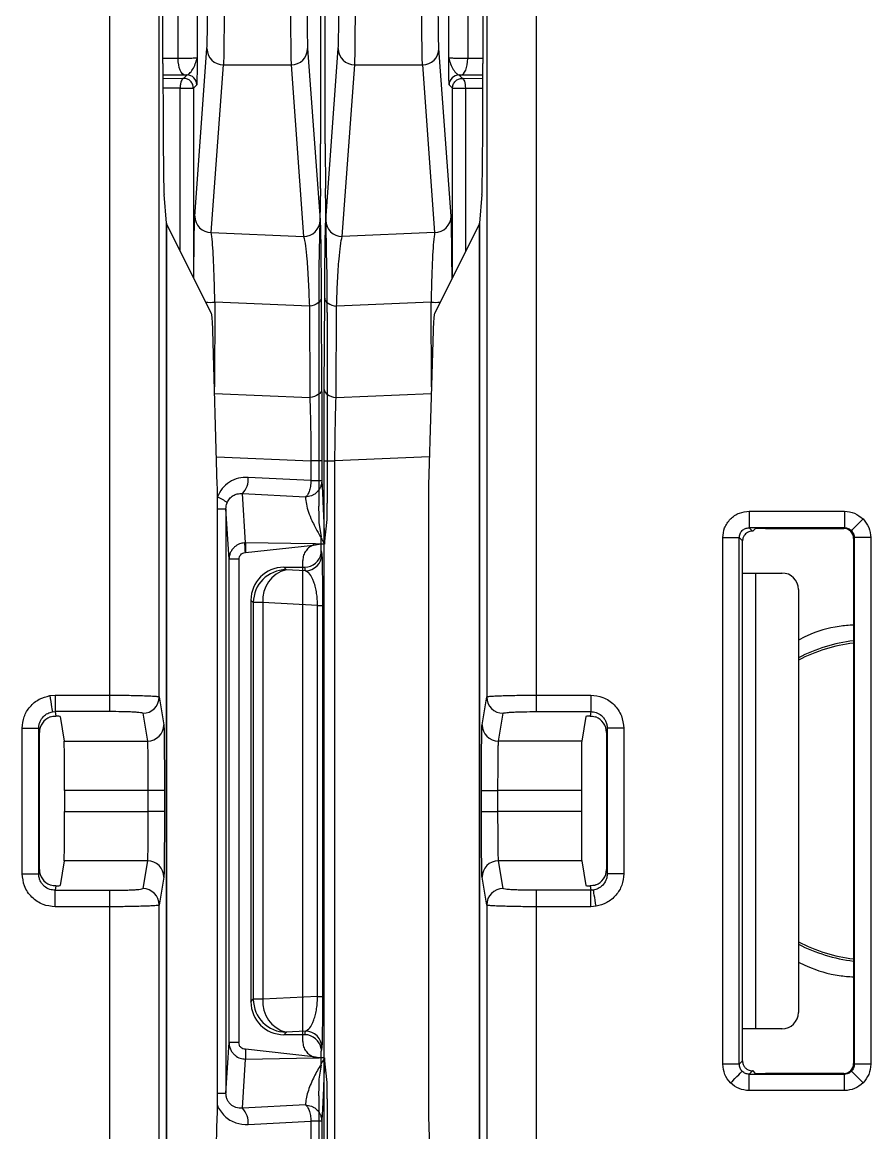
# Model space of a CAD drawing. Header units: inches. Extents: x 897.4 to 914.4, y -8.5 to 2.5.
# Drawn here: x 907.874 to 908.381, y -0.736 to -0.072 of the extents above; entities that cross this region are included whole.
import ezdxf

# ---------------------------------------------------------------- set-up
doc = ezdxf.new("R2010")
doc.units = ezdxf.units.IN
doc.header["$LTSCALE"] = 4
doc.header["$MEASUREMENT"] = 0
doc.layers.get('0').update_dxf_attribs({"linetype": 'CONTINUOUS'})

msp = doc.modelspace()

# ---------------------------------------------------------------- linework, layer by layer
for p, q in [((907.9259, -0.47437), (907.9259, 0.54089)), ((907.95542, -0.47539), (907.95542, 0.54089)), ((908.15107, 0.54089), (908.15107, -0.47539)), ((908.1806, 0.54089), (908.1806, -0.47436)), ((907.95766, -0.09686), (907.95766, 0.43892)), ((908.14884, 0.43892), (908.14884, -0.09686)), ((908.05187, 0.25312), (908.05187, -0.14478)), ((908.05463, -0.14478), (908.05463, 0.25312)), ((907.96672, -0.09386), (907.96672, -0.05615)), ((907.97808, -0.05638), (907.97808, -0.09363)), ((908.12842, -0.09363), (908.12842, -0.05638)), ((908.13978, -0.05615), (908.13978, -0.09386)), ((907.97667, -0.18804), (907.98396, -0.08791)), ((908.04409, -0.08791), (908.05156, -0.19045)), ((908.05494, -0.19044), (908.06241, -0.08791)), ((908.12983, -0.18804), (908.12254, -0.08791)), ((907.96672, -0.09386), (907.95766, -0.0939)), ((907.98651, -0.19781), (907.99381, -0.09768)), ((907.99381, -0.09768), (908.03425, -0.09768)), ((908.03425, -0.09768), (908.04172, -0.20022)), ((908.06478, -0.20022), (908.07225, -0.09768)), ((908.07225, -0.09768), (908.11269, -0.09768)), ((908.11269, -0.09768), (908.11999, -0.19781)), ((908.14884, -0.0939), (908.13978, -0.09386)), ((907.97088, -0.1037), (907.95766, -0.10375)), ((907.95766, -0.10565), (907.96996, -0.10569)), ((907.96996, -0.10569), (907.97195, -0.1037)), ((907.97195, -0.1037), (907.97088, -0.1037)), ((908.13562, -0.1037), (908.13455, -0.1037)), ((908.13455, -0.1037), (908.13654, -0.10569)), ((908.14884, -0.10375), (908.13562, -0.1037)), ((908.13654, -0.10569), (908.14883, -0.10565)), ((907.96794, -0.1116), (907.95767, -0.11156)), ((907.96794, -0.1116), (907.97586, -0.1116)), ((907.96794, -0.20888), (907.96794, -0.1116)), ((907.97785, -0.1096), (907.97586, -0.1116)), ((907.97586, -0.1116), (907.97586, -0.22477)), ((908.13064, -0.11159), (908.12864, -0.1096)), ((908.13064, -0.11159), (908.13856, -0.11159)), ((908.13064, -0.22477), (908.13064, -0.11159)), ((908.13856, -0.11159), (908.14883, -0.11156)), ((908.13856, -0.20887), (908.13856, -0.11159)), ((908.05172, -0.17154), (908.05084, -0.21879)), ((908.05566, -0.21879), (908.05478, -0.17154)), ((907.95969, -0.19221), (907.95828, -0.17516)), ((908.14822, -0.17516), (908.14681, -0.19221)), ((907.95969, -0.883), (907.95969, -0.19221)), ((908.14681, -0.19221), (908.14681, -0.883)), ((907.95978, -0.19252), (907.95978, -0.88268)), ((907.98663, -0.24637), (907.95978, -0.19252)), ((907.98651, -0.19781), (908.04172, -0.20022)), ((908.11999, -0.19781), (908.06478, -0.20022)), ((908.14672, -0.19252), (908.11987, -0.24637)), ((908.14672, -0.88268), (908.14672, -0.19252)), ((908.05219, -0.23717), (908.05247, -0.29177)), ((908.05403, -0.29177), (908.0543, -0.23717)), ((907.98866, -0.23941), (907.9884, -0.29)), ((908.04513, -0.24187), (907.98866, -0.23941)), ((908.04513, -0.24187), (908.0454, -0.29647)), ((908.05069, -0.24555), (908.05069, -0.36143)), ((908.05581, -0.24555), (908.05581, -0.35954)), ((908.0611, -0.29647), (908.06137, -0.24187)), ((908.11784, -0.23941), (908.06137, -0.24187)), ((908.1181, -0.29), (908.11784, -0.23941)), ((907.99012, -0.34895), (907.98743, -0.25641)), ((908.11907, -0.25641), (908.11638, -0.34895)), ((907.98852, -0.29399), (908.0454, -0.29647)), ((908.0611, -0.29647), (908.11798, -0.29399)), ((907.98962, -0.33189), (908.04609, -0.33435)), ((908.11688, -0.33189), (908.0604, -0.33435)), ((908.04609, -0.33435), (908.04609, -0.34616)), ((908.05257, -0.33435), (908.04609, -0.33435)), ((908.05257, -0.33435), (908.05257, -0.34616)), ((908.05393, -0.74085), (908.05393, -0.33435)), ((908.05393, -0.33435), (908.0604, -0.33435)), ((908.0604, -0.74085), (908.0604, -0.33435)), ((908.04609, -0.34616), (908.00855, -0.34419)), ((908.04609, -0.34616), (908.05257, -0.34616)), ((908.00518, -0.35393), (908.04273, -0.3559)), ((908.00696, -0.38333), (908.00518, -0.35393)), ((907.99025, -0.71671), (907.99025, -0.35849)), ((907.99025, -0.36302), (907.9953, -0.36302)), ((907.9953, -0.36302), (907.9953, -0.71219)), ((907.99713, -0.39315), (907.9953, -0.36302)), ((908.11625, -0.35849), (908.11625, -0.71671)), ((908.30791, -0.36446), (908.36483, -0.36446)), ((908.30791, -0.36446), (908.30791, -0.3743)), ((908.36483, -0.36446), (908.36483, -0.3743)), ((908.05077, -0.37126), (908.05216, -0.37964)), ((908.05426, -0.38406), (908.05573, -0.36934)), ((908.37596, -0.36907), (908.369, -0.37603)), ((908.36483, -0.3743), (908.30791, -0.3743)), ((908.30791, -0.3743), (908.30985, -0.37625)), ((908.31027, -0.37623), (908.31171, -0.37478)), ((908.31762, -0.37473), (908.3644, -0.37473)), ((908.3644, -0.37473), (908.36483, -0.3743)), ((908.00696, -0.38333), (908.00638, -0.38335)), ((908.04769, -0.38398), (908.00696, -0.38333)), ((908.00696, -0.38333), (908.00696, -0.38917)), ((908.00696, -0.38917), (908.04769, -0.38464)), ((908.04769, -0.38398), (908.04769, -0.38464)), ((908.04769, -0.38464), (908.051, -0.38406)), ((908.05426, -0.38406), (908.051, -0.38406)), ((908.29216, -0.695), (908.29216, -0.38021)), ((908.29216, -0.38021), (908.30201, -0.38021)), ((908.30201, -0.695), (908.30201, -0.38021)), ((908.30398, -0.38218), (908.30201, -0.38021)), ((908.30398, -0.40135), (908.30398, -0.38218)), ((908.37073, -0.38021), (908.3703, -0.38064)), ((908.3703, -0.38064), (908.3703, -0.69457)), ((908.37073, -0.38021), (908.37073, -0.695)), ((908.38057, -0.38021), (908.37073, -0.38021)), ((908.38057, -0.38021), (908.38057, -0.695)), ((908.00673, -0.38918), (908.00696, -0.38917)), ((908.05214, -0.38947), (908.05224, -0.38801)), ((908.05224, -0.38801), (908.0526, -0.39018)), ((907.99713, -0.68206), (907.99713, -0.39315)), ((908.00303, -0.39315), (907.99713, -0.39315)), ((908.00303, -0.39315), (908.00303, -0.68206)), ((908.02981, -0.39791), (908.04241, -0.39789)), ((908.02981, -0.39791), (908.03131, -0.39941)), ((908.04119, -0.68131), (908.04119, -0.39389)), ((908.04276, -0.40001), (908.04241, -0.39789)), ((908.04276, -0.40001), (908.03131, -0.39941)), ((908.30398, -0.67385), (908.30398, -0.40135)), ((908.30398, -0.40135), (908.31176, -0.40135)), ((908.31176, -0.40135), (908.31176, -0.67385)), ((908.31176, -0.40135), (908.32753, -0.40136)), ((908.33735, -0.4112), (908.33735, -0.664)), ((908.01019, -0.4176), (908.01165, -0.41906)), ((908.01019, -0.4176), (908.01019, -0.6576)), ((908.01739, -0.41906), (908.01165, -0.41906)), ((908.01165, -0.41906), (908.01165, -0.65614)), ((908.05008, -0.42078), (908.01739, -0.41906)), ((908.01739, -0.41906), (908.01739, -0.65614)), ((908.05008, -0.65443), (908.05008, -0.42078)), ((908.05008, -0.42078), (908.05296, -0.42078)), ((908.05296, -0.42078), (908.05296, -0.65443)), ((907.89001, -0.47463), (907.89324, -0.47437)), ((907.89324, -0.47437), (907.9259, -0.47437)), ((907.89324, -0.47437), (907.89324, -0.48419)), ((907.9259, -0.48419), (907.9259, -0.47437)), ((907.95542, -0.47539), (907.95819, -0.49201)), ((908.14831, -0.49201), (908.15107, -0.47539)), ((908.1806, -0.47436), (908.21326, -0.47436)), ((908.1806, -0.47436), (908.1806, -0.48419)), ((908.21326, -0.47436), (908.21326, -0.48419)), ((907.89162, -0.48433), (907.89324, -0.48419)), ((907.9259, -0.48419), (907.89324, -0.48419)), ((907.89324, -0.48419), (907.89368, -0.48686)), ((908.1806, -0.48419), (908.21326, -0.48419)), ((908.21326, -0.48419), (908.21282, -0.48686)), ((907.89616, -0.48711), (907.89862, -0.50184)), ((907.94558, -0.48522), (907.94835, -0.50184)), ((908.15815, -0.50184), (908.16092, -0.48522)), ((908.21033, -0.48711), (908.20788, -0.50184)), ((907.87356, -0.58114), (907.87356, -0.49407)), ((907.87356, -0.49407), (907.8834, -0.49407)), ((907.8834, -0.58114), (907.8834, -0.49407)), ((907.88383, -0.49665), (907.8834, -0.49407)), ((907.88383, -0.57855), (907.88383, -0.49665)), ((908.22309, -0.49407), (908.22266, -0.49665)), ((908.22266, -0.49665), (908.22266, -0.57855)), ((908.22309, -0.49407), (908.22309, -0.58114)), ((908.23294, -0.49407), (908.22309, -0.49407)), ((908.23294, -0.49407), (908.23294, -0.58114)), ((907.89862, -0.50184), (907.94835, -0.50184)), ((908.20788, -0.50184), (908.15815, -0.50184)), ((907.94868, -0.53133), (907.89886, -0.53133)), ((907.89886, -0.53133), (907.89886, -0.54388)), ((907.95852, -0.53133), (907.94868, -0.53133)), ((907.94868, -0.53133), (907.94868, -0.54388)), ((907.95852, -0.53133), (907.95852, -0.54388)), ((908.14798, -0.54388), (908.14798, -0.53133)), ((908.14798, -0.53133), (908.15782, -0.53133)), ((908.20764, -0.53133), (908.15782, -0.53133)), ((908.15782, -0.54388), (908.15782, -0.53133)), ((908.20764, -0.53133), (908.20764, -0.54388)), ((907.89886, -0.54388), (907.94868, -0.54388)), ((907.95852, -0.54388), (907.94868, -0.54388)), ((908.14798, -0.54388), (908.15782, -0.54388)), ((908.20764, -0.54388), (908.15782, -0.54388)), ((907.89862, -0.57336), (907.89616, -0.5881)), ((907.94835, -0.57336), (907.89862, -0.57336)), ((907.94835, -0.57336), (907.94558, -0.58999)), ((908.16092, -0.58999), (908.15815, -0.57336)), ((908.20788, -0.57336), (908.15815, -0.57336)), ((908.20788, -0.57336), (908.21033, -0.5881)), ((907.87356, -0.58114), (907.8834, -0.58114)), ((907.8834, -0.58114), (907.88383, -0.57855)), ((907.95819, -0.58319), (907.95542, -0.59982)), ((908.15107, -0.59982), (908.14831, -0.58319)), ((908.22266, -0.57855), (908.22309, -0.58114)), ((908.23294, -0.58114), (908.22309, -0.58114)), ((907.89368, -0.58835), (907.89324, -0.59101)), ((908.21282, -0.58835), (908.21326, -0.59101)), ((907.89324, -0.59101), (907.9259, -0.59101)), ((907.89324, -0.60084), (907.89324, -0.59101)), ((907.9259, -0.60084), (907.9259, -0.59101)), ((908.1806, -0.59101), (908.1806, -0.60084)), ((908.21326, -0.59101), (908.1806, -0.59101)), ((908.21487, -0.59088), (908.21326, -0.59101)), ((908.21326, -0.60084), (908.21326, -0.59101)), ((907.9259, -0.60084), (907.89324, -0.60084)), ((907.9259, -1.45201), (907.9259, -0.60084)), ((907.95542, -1.45201), (907.95542, -0.59982)), ((908.15107, -0.59982), (908.15107, -1.45201)), ((908.1806, -0.60084), (908.1806, -1.45201)), ((908.21326, -0.60084), (908.1806, -0.60084)), ((908.21649, -0.60057), (908.21326, -0.60084)), ((908.01019, -0.6576), (908.01165, -0.65614)), ((908.01739, -0.65614), (908.01165, -0.65614)), ((908.05008, -0.65443), (908.01739, -0.65614)), ((908.05008, -0.65443), (908.05296, -0.65443)), ((908.03131, -0.6758), (908.02981, -0.67729)), ((908.04276, -0.6752), (908.03131, -0.6758)), ((908.04241, -0.67732), (908.04276, -0.6752)), ((908.30398, -0.69302), (908.30398, -0.67385)), ((908.31176, -0.67385), (908.30398, -0.67385)), ((908.32753, -0.67384), (908.31176, -0.67385)), ((907.9953, -0.71219), (907.99713, -0.68206)), ((908.00303, -0.68206), (907.99713, -0.68206)), ((908.04241, -0.67732), (908.02981, -0.67729)), ((908.00696, -0.68603), (908.00696, -0.69187)), ((908.04769, -0.69057), (908.00696, -0.68603)), ((908.05214, -0.68574), (908.05224, -0.68719)), ((908.0526, -0.68503), (908.05224, -0.68719)), ((908.00518, -0.72127), (908.00696, -0.69187)), ((908.00696, -0.69187), (908.04769, -0.69123)), ((908.04769, -0.69057), (908.04769, -0.69123)), ((908.051, -0.69115), (908.04769, -0.69057)), ((908.05216, -0.69557), (908.05077, -0.70394)), ((908.05426, -0.69115), (908.051, -0.69115)), ((908.05573, -0.70586), (908.05426, -0.69115)), ((908.30201, -0.695), (908.29216, -0.695)), ((908.30201, -0.695), (908.30398, -0.69302)), ((908.3703, -0.69457), (908.37073, -0.695)), ((908.38057, -0.695), (908.37073, -0.695)), ((908.30985, -0.69896), (908.30791, -0.7009)), ((908.30791, -0.7009), (908.36483, -0.7009)), ((908.30791, -0.71074), (908.30791, -0.7009)), ((908.31171, -0.70042), (908.31027, -0.69898)), ((908.3644, -0.70047), (908.31762, -0.70047)), ((908.36483, -0.7009), (908.3644, -0.70047)), ((908.36483, -0.71074), (908.36483, -0.7009)), ((908.37596, -0.70613), (908.369, -0.69917)), ((907.99025, -0.71219), (907.9953, -0.71219)), ((908.05069, -0.71377), (908.05069, -0.82965)), ((908.05581, -0.71566), (908.05581, -0.82965)), ((908.36483, -0.71074), (908.30791, -0.71074)), ((908.04273, -0.71931), (908.00518, -0.72127)), ((907.98743, -0.8188), (907.99012, -0.72626)), ((908.00855, -0.73102), (908.04609, -0.72905)), ((908.04609, -0.72905), (908.04609, -0.74085)), ((908.05257, -0.72905), (908.04609, -0.72905)), ((908.05257, -0.72905), (908.05257, -0.74085)), ((908.11638, -0.72626), (908.11907, -0.8188))]:
    msp.add_line(p, q)
at = {"flags": 128}
for points in [[(907.97088, -0.1037), (907.97007, -0.1035), (907.96929, -0.10293), (907.96857, -0.10202), (907.96795, -0.10079), (907.96743, -0.0993), (907.96704, -0.09761), (907.9668, -0.09577), (907.96672, -0.09386)], [(908.13562, -0.1037), (908.13643, -0.1035), (908.13721, -0.10293), (908.13792, -0.10202), (908.13855, -0.10079), (908.13907, -0.0993), (908.13946, -0.09761), (908.1397, -0.09577), (908.13978, -0.09386)], [(908.13856, -0.11159), (908.13852, -0.11045), (908.1384, -0.10935), (908.13822, -0.10833), (908.13797, -0.10744), (908.13766, -0.1067), (908.13731, -0.10615), (908.13693, -0.10581), (908.13654, -0.10569)], [(908.05219, -0.23717), (908.05206, -0.23795), (908.05167, -0.23871), (908.05105, -0.23943), (908.05021, -0.2401), (908.04917, -0.24069), (908.04795, -0.24119), (908.04659, -0.24159), (908.04513, -0.24187)], [(908.0543, -0.23717), (908.05444, -0.23795), (908.05482, -0.23871), (908.05545, -0.23943), (908.05629, -0.2401), (908.05733, -0.24069), (908.05855, -0.24119), (908.0599, -0.24159), (908.06137, -0.24187)], [(908.05247, -0.29177), (908.05233, -0.29255), (908.05195, -0.29331), (908.05133, -0.29403), (908.05048, -0.2947), (908.04944, -0.29529), (908.04823, -0.29579), (908.04687, -0.29619), (908.0454, -0.29647)], [(908.05403, -0.29177), (908.05417, -0.29255), (908.05455, -0.29331), (908.05517, -0.29403), (908.05601, -0.2947), (908.05706, -0.29529), (908.05827, -0.29579), (908.05963, -0.29619), (908.0611, -0.29647)], [(908.00638, -0.38335), (908.00639, -0.38359), (908.00642, -0.38401), (908.00645, -0.38459), (908.0065, -0.38532), (908.00655, -0.38618), (908.0066, -0.38712), (908.00667, -0.38814), (908.00673, -0.38918)], [(907.89001, -0.47463), (907.89031, -0.47646), (907.89061, -0.47823), (907.89088, -0.47986), (907.89112, -0.48131), (907.89132, -0.48252), (907.89148, -0.48345), (907.89158, -0.48406), (907.89162, -0.48433)], [(908.21649, -0.60057), (908.21618, -0.59874), (908.21589, -0.59698), (908.21562, -0.59534), (908.21538, -0.59389), (908.21518, -0.59268), (908.21502, -0.59176), (908.21492, -0.59115), (908.21487, -0.59088)], [(908.29678, -0.70613), (908.29812, -0.70479), (908.29942, -0.70349), (908.30061, -0.70229), (908.30167, -0.70124), (908.30253, -0.70038), (908.30318, -0.69973), (908.30359, -0.69932), (908.30373, -0.69917)]]:
    msp.add_lwpolyline(points, dxfattribs=at)
for centre, radius, start, end in [((907.99378, -0.08786), 0.00982, 180.27259, 270.13011), ((908.03427, -0.08786), 0.00982, 269.87038, 359.72692), ((908.07223, -0.08786), 0.00982, 180.27308, 270.13132), ((908.11272, -0.08786), 0.00982, 269.87038, 359.72692), ((907.97195, -0.1096), 0.00591, 359.99916, 89.99941), ((908.13455, -0.1096), 0.00591, 90.00059, 179.99941), ((907.98649, -0.18799), 0.00982, 180.27315, 270.13384), ((908.04174, -0.1904), 0.00982, 269.86795, 359.72591), ((908.06476, -0.1904), 0.00982, 180.27458, 270.13156), ((908.12001, -0.18799), 0.00982, 269.86604, 359.72783), ((907.98595, -0.22018), 0.01943, 261.7166, 277.99621), ((908.12054, -0.22018), 0.01942, 262.00258, 278.28463), ((907.99621, -0.34538), 0.0124, 316.38287, 5.4932), ((907.98596, -0.36962), 0.01424, 45.44033, 72.99473), ((908.04276, -0.39017), 0.00984, 269.99185, 359.93125), ((908.03137, -0.41913), 0.01972, 90.18407, 179.81593), ((908.0357, -0.41727), 0.0184, 103.80737, 185.58999), ((908.38164, -0.5376), 0.09637, 96.75891, 117.36061), ((908.38164, -0.5376), 0.09508, 96.85098, 117.76335), ((907.94558, -0.47538), 0.00984, 269.99307, 359.93175), ((908.16092, -0.47538), 0.00984, 180.06946, 270.00743), ((907.94835, -0.492), 0.00984, 269.99221, 359.93004), ((908.15815, -0.492), 0.00984, 180.06875, 270.00815), ((907.94835, -0.58321), 0.00984, 0.06996, 90.00779), ((908.15815, -0.5832), 0.00984, 89.99185, 179.93125), ((907.94558, -0.59983), 0.00984, 0.06825, 90.00693), ((908.16092, -0.59983), 0.00984, 89.99257, 179.93054), ((908.38164, -0.5376), 0.09508, 242.23665, 263.14902), ((908.38164, -0.5376), 0.09637, 242.63939, 263.24109), ((908.03137, -0.65608), 0.01972, 180.18407, 269.81593), ((908.0357, -0.65793), 0.0184, 174.41001, 256.19263), ((908.04276, -0.68504), 0.00984, 0.06875, 90.00815), ((907.99621, -0.72983), 0.0124, 354.5068, 43.61713)]:
    msp.add_arc(centre, radius, start, end)
for centre, major_axis, ratio, start_param, end_param in [((907.95835, -0.09686), (0, 0.07874), 0.008727, 1.570796, 3.036873), ((908.14815, -0.09686), (0, 0.07874), 0.008727, 3.246312, 4.712389), ((908.05161, -0.14477), (0, 0.02953), 0.008727, 3.577925, 4.712389), ((908.05489, -0.14478), (0, 0.02953), 0.008727, 1.570796, 2.70526), ((908.02859, -0.19214), (0.0689, 0), 0.105104, 3.150319, 3.193953), ((908.07791, -0.19214), (0.0689, 0), 0.105104, 6.230825, 6.274459), ((908.05095, -0.24555), (0, 0.02953), 0.008727, 0.436332, 1.570796), ((908.05555, -0.24555), (0, 0.02953), 0.008727, 4.712389, 5.846853), ((907.98653, -0.26595), (0, 0.01969), 0.052408, 5.218534, 6.178466), ((908.11997, -0.26595), (0, 0.01969), 0.052408, 0.10472, 1.064651), ((907.98921, -0.35849), (0, 0.01969), 0.052408, 4.712389, 5.218534), ((908.11729, -0.35849), (0, 0.01969), 0.052408, 1.064651, 1.570796), ((908.05077, -0.36143), (0, 0.00984), 0.008727, 1.570796, 3.089233), ((908.05573, -0.35954), (0, 0.00984), 0.008727, 3.228859, 4.712389), ((908.30436, -0.37623), (0.00591, 0), 0.008727, 5.906717, 6.274459), ((908.31762, -0.37478), (0.00591, 0), 0.008727, 1.570796, 3.132866), ((908.3644, -0.38064), (0.00418, 0.00418), 0.999924, 5.497825, 7.068545), ((908.05216, -0.38947), (0, 0.00984), 0.00873, 4.860905, 6.230809), ((908.30989, -0.38218), (0.00418, -0.00418), 0.999924, 3.565906, 3.926953), ((908.04241, -0.38803), (0.00336, 0.00927), 0.997866, 3.490948, 4.913506), ((908.02986, -0.41762), (-0.00453, 0.01919), 0.997962, 6.053705, 7.621762), ((908.32751, -0.41121), (0.00679, 0.00713), 0.999247, 5.473437, 7.042718), ((907.89368, -0.49666), (-0.00162, 0.00972), 0.998592, 0.189322, 1.405563), ((907.89026, -0.48711), (0.00591, 0), 0.052408, 0.008727, 0.952685), ((908.21624, -0.48711), (0.00591, 0), 0.052408, 2.188907, 3.132866), ((908.21282, -0.49666), (-0.00162, -0.00972), 0.998592, 1.736029, 2.952271), ((907.8986, -0.53133), (0, 0.02953), 0.008727, 4.712389, 6.230825), ((908.20789, -0.53133), (0, 0.02953), 0.008727, 0.05236, 1.570796), ((907.8986, -0.54388), (0, 0.02953), 0.008727, 3.193953, 4.712389), ((908.20789, -0.54388), (0, 0.02953), 0.008727, 1.570796, 3.089233), ((907.89368, -0.57855), (0.00162, 0.00972), 0.998592, 1.736029, 2.952271), ((908.21282, -0.57855), (0.00162, -0.00972), 0.998592, 0.189322, 1.405563), ((907.89026, -0.58809), (0.00591, 0), 0.052408, 5.3305, 6.274459), ((908.21624, -0.58809), (0.00591, 0), 0.052408, 3.150319, 4.094278), ((908.02986, -0.65758), (0.00453, 0.01919), 0.997962, 1.803016, 3.371073), ((908.32751, -0.664), (-0.00679, 0.00713), 0.999247, 2.38206, 3.951341), ((908.04241, -0.68717), (-0.00336, 0.00927), 0.997866, 4.511272, 5.93383), ((908.05216, -0.68574), (0, 0.00984), 0.00873, 3.193969, 4.563873), ((908.30989, -0.69302), (-0.00418, -0.00418), 0.999924, 5.497825, 5.858871), ((908.3644, -0.69457), (0.00418, -0.00418), 0.999924, 5.497825, 7.068545), ((908.30436, -0.69898), (0.00591, 0), 0.008727, 0.008727, 0.376469), ((908.31762, -0.70042), (0.00591, 0), 0.008727, 3.150319, 4.712389), ((908.05077, -0.71377), (0, 0.00984), 0.008727, 0.05236, 1.570796), ((908.05573, -0.71566), (0, 0.00984), 0.008727, 4.712389, 6.195919), ((907.98921, -0.71671), (0, 0.01969), 0.052408, 4.206243, 4.712389), ((908.11729, -0.71671), (0, 0.01969), 0.052408, 1.570796, 2.076942)]:
    msp.add_ellipse(centre, major_axis=major_axis, ratio=ratio, start_param=start_param, end_param=end_param)
for points, knots in [([(907.98396, -0.08791), (907.98403, -0.08613), (907.98417, -0.08245), (907.98435, -0.06621), (907.98447, -0.04423), (907.98449, -0.02756), (907.98449, -0.0195)], [0, 0, 0, 0, 0.241588, 0.500005, 0.758416, 1, 1, 1, 1]), ([(907.99434, -0.0195), (907.99433, -0.02743), (907.99431, -0.04435), (907.99421, -0.06874), (907.99407, -0.08539), (907.99393, -0.09463), (907.99385, -0.09665), (907.99381, -0.09768)], [0, 0, 0, 0, 0.2083196, 0.4442196, 0.7076022, 0.8503272, 1, 1, 1, 1]), ([(908.03372, -0.0195), (908.03373, -0.02743), (908.03374, -0.04435), (908.03385, -0.06874), (908.03399, -0.08539), (908.03412, -0.09463), (908.03421, -0.09665), (908.03425, -0.09768)], [0, 0, 0, 0, 0.20832, 0.44422, 0.707602, 0.850327, 1, 1, 1, 1]), ([(908.04356, -0.0195), (908.04357, -0.02756), (908.04358, -0.04423), (908.0437, -0.06621), (908.04388, -0.08245), (908.04402, -0.08613), (908.04409, -0.08791)], [0, 0, 0, 0, 0.241584, 0.499995, 0.758412, 1, 1, 1, 1]), ([(908.06241, -0.08791), (908.06248, -0.08613), (908.06262, -0.08245), (908.06279, -0.06621), (908.06291, -0.04423), (908.06293, -0.02756), (908.06294, -0.0195)], [0, 0, 0, 0, 0.241588, 0.500005, 0.758416, 1, 1, 1, 1]), ([(908.07225, -0.09768), (908.07229, -0.09665), (908.07237, -0.09463), (908.07251, -0.08539), (908.07265, -0.06874), (908.07276, -0.04434), (908.07277, -0.02743), (908.07278, -0.0195)], [0, 0, 0, 0, 0.149673, 0.292398, 0.55578, 0.79168, 1, 1, 1, 1]), ([(908.11269, -0.09768), (908.11265, -0.09665), (908.11257, -0.09463), (908.11243, -0.08539), (908.11229, -0.06874), (908.11219, -0.04434), (908.11217, -0.02743), (908.11216, -0.0195)], [0, 0, 0, 0, 0.149673, 0.292398, 0.55578, 0.79168, 1, 1, 1, 1]), ([(908.12254, -0.08791), (908.12247, -0.08613), (908.12232, -0.08245), (908.12215, -0.06621), (908.12203, -0.04423), (908.12201, -0.02756), (908.12201, -0.0195)], [0, 0, 0, 0, 0.241588, 0.500005, 0.758416, 1, 1, 1, 1]), ([(907.97808, -0.09363), (907.97791, -0.09365), (907.97758, -0.09369), (907.97515, -0.09374), (907.97155, -0.0938), (907.96833, -0.09384), (907.96672, -0.09386)], [0, 0, 0, 0, 0.25, 0.499997, 0.749998, 1, 1, 1, 1]), ([(907.97195, -0.1037), (907.97244, -0.10347), (907.97349, -0.10299), (907.97646, -0.09926), (907.97741, -0.09595), (907.97808, -0.09363)], [0, 0, 0, 0, 0.208109, 0.443689, 1, 1, 1, 1]), ([(907.97808, -0.09363), (907.97805, -0.09747), (907.978, -0.10333), (907.97792, -0.10871), (907.97788, -0.10932), (907.97785, -0.1096)], [0, 0, 0, 0, 0.500918, 0.762883, 1, 1, 1, 1]), ([(908.12864, -0.1096), (908.12862, -0.10931), (908.12858, -0.1087), (908.1285, -0.10334), (908.12845, -0.09748), (908.12842, -0.09363)], [0, 0, 0, 0, 0.23595, 0.499044, 1, 1, 1, 1]), ([(908.12842, -0.09363), (908.12909, -0.09595), (908.13004, -0.09926), (908.13301, -0.10299), (908.13406, -0.10347), (908.13455, -0.1037)], [0, 0, 0, 0, 0.5563076, 0.7918912, 1, 1, 1, 1]), ([(908.13978, -0.09386), (908.13817, -0.09384), (908.13495, -0.0938), (908.13135, -0.09374), (908.12892, -0.09369), (908.12858, -0.09365), (908.12842, -0.09363)], [0, 0, 0, 0, 0.249997, 0.499995, 0.749999, 1, 1, 1, 1]), ([(907.96996, -0.10569), (907.96969, -0.10578), (907.96917, -0.10597), (907.9685, -0.10734), (907.96803, -0.10929), (907.96797, -0.11083), (907.96794, -0.1116)], [0, 0, 0, 0, 0.250003, 0.499985, 0.750009, 1, 1, 1, 1]), ([(907.97586, -0.1116), (907.97577, -0.11082), (907.97559, -0.10927), (907.97423, -0.10732), (907.97228, -0.10596), (907.97073, -0.10578), (907.96996, -0.10569)], [0, 0, 0, 0, 0.250005, 0.499972, 0.750001, 1, 1, 1, 1]), ([(908.13064, -0.11159), (908.13073, -0.11082), (908.1309, -0.10927), (908.13227, -0.10732), (908.13422, -0.10596), (908.13577, -0.10578), (908.13654, -0.10569)], [0, 0, 0, 0, 0.250005, 0.499972, 0.750001, 1, 1, 1, 1]), ([(907.9761, -0.22525), (907.97612, -0.22259), (907.97617, -0.21378), (907.9763, -0.20253), (907.97647, -0.19211), (907.9766, -0.18938), (907.97667, -0.18804)], [0, 0, 0, 0, 0.125934, 0.417291, 0.71199, 1, 1, 1, 1]), ([(908.05156, -0.19045), (908.05163, -0.1918), (908.05176, -0.19455), (908.05193, -0.20487), (908.05209, -0.21894), (908.05216, -0.23118), (908.05219, -0.23717)], [0, 0, 0, 0, 0.250154, 0.505917, 0.758463, 1, 1, 1, 1]), ([(908.0543, -0.23717), (908.05434, -0.23118), (908.05441, -0.21894), (908.05457, -0.20487), (908.05474, -0.19455), (908.05487, -0.1918), (908.05494, -0.19044)], [0, 0, 0, 0, 0.241537, 0.494083, 0.749846, 1, 1, 1, 1]), ([(908.1304, -0.22525), (908.13038, -0.22259), (908.13033, -0.21378), (908.1302, -0.20253), (908.13002, -0.1921), (908.12989, -0.18938), (908.12983, -0.18804)], [0, 0, 0, 0, 0.125934, 0.417291, 0.71199, 1, 1, 1, 1]), ([(907.98866, -0.23941), (907.98852, -0.23425), (907.98824, -0.22334), (907.98777, -0.21152), (907.98711, -0.20192), (907.98673, -0.19933), (907.98651, -0.19781)], [0, 0, 0, 0, 0.2333, 0.493456, 0.703923, 1, 1, 1, 1]), ([(908.11999, -0.19781), (908.11977, -0.19933), (908.11938, -0.20192), (908.11873, -0.21152), (908.11826, -0.22334), (908.11798, -0.23425), (908.11784, -0.23941)], [0, 0, 0, 0, 0.296061, 0.506544, 0.766691, 1, 1, 1, 1]), ([(908.04172, -0.20022), (908.04209, -0.20173), (908.04273, -0.20433), (908.04374, -0.21394), (908.0445, -0.22577), (908.04492, -0.23671), (908.04513, -0.24187)], [0, 0, 0, 0, 0.295516, 0.50727, 0.767119, 1, 1, 1, 1]), ([(908.06137, -0.24187), (908.06157, -0.23671), (908.062, -0.22577), (908.06276, -0.21394), (908.06377, -0.20433), (908.06441, -0.20173), (908.06478, -0.20022)], [0, 0, 0, 0, 0.2328716, 0.4927299, 0.7044681, 1, 1, 1, 1]), ([(908.05247, -0.29177), (908.0525, -0.29852), (908.05256, -0.31196), (908.05257, -0.32692), (908.05257, -0.33435)], [0, 0, 0, 0, 0.502822, 1, 1, 1, 1]), ([(908.05393, -0.33435), (908.05393, -0.32692), (908.05394, -0.31196), (908.054, -0.29852), (908.05403, -0.29177)], [0, 0, 0, 0, 0.497178, 1, 1, 1, 1]), ([(908.0454, -0.29647), (908.04558, -0.30258), (908.04592, -0.31452), (908.04604, -0.32784), (908.04609, -0.33435)], [0, 0, 0, 0, 0.51129, 1, 1, 1, 1]), ([(908.0604, -0.33435), (908.06046, -0.32784), (908.06058, -0.31452), (908.06092, -0.30258), (908.0611, -0.29647)], [0, 0, 0, 0, 0.48871, 1, 1, 1, 1]), ([(908.00855, -0.34419), (908.00658, -0.34425), (908.00266, -0.34436), (907.99728, -0.34685), (907.99272, -0.35066), (907.99099, -0.35423), (907.99012, -0.356)], [0, 0, 0, 0, 0.256816, 0.509654, 0.755792, 1, 1, 1, 1]), ([(908.04609, -0.34616), (908.046, -0.34733), (908.0458, -0.34969), (908.04501, -0.35275), (908.04395, -0.35506), (908.04313, -0.35562), (908.04273, -0.3559)], [0, 0, 0, 0, 0.249994, 0.500004, 0.750005, 1, 1, 1, 1]), ([(908.05257, -0.34616), (908.0525, -0.34701), (908.05238, -0.34857), (908.05141, -0.35095), (908.04992, -0.35298), (908.04807, -0.3544), (908.04577, -0.35558), (908.04397, -0.35577), (908.04273, -0.3559)], [0, 0, 0, 0, 0.167201, 0.30645, 0.500214, 0.651538, 0.76061, 1, 1, 1, 1]), ([(908.05257, -0.34616), (908.05266, -0.34768), (908.05284, -0.35084), (908.05312, -0.35662), (908.05339, -0.36257), (908.05366, -0.36896), (908.05394, -0.3759), (908.05415, -0.38116), (908.05426, -0.38406)], [0, 0, 0, 0, 0.154086, 0.320588, 0.499563, 0.629213, 0.796023, 1, 1, 1, 1]), ([(907.99595, -0.35947), (907.99638, -0.35861), (907.99728, -0.3568), (907.99953, -0.35499), (908.00223, -0.35388), (908.00414, -0.35391), (908.00518, -0.35393)], [0, 0, 0, 0, 0.2236662, 0.4664522, 0.7074404, 1, 1, 1, 1]), ([(908.04273, -0.3559), (908.04289, -0.35735), (908.04322, -0.36036), (908.0446, -0.36506), (908.04637, -0.36952), (908.04859, -0.37398), (908.05115, -0.37867), (908.05316, -0.38215), (908.05426, -0.38406)], [0, 0, 0, 0, 0.154086, 0.320588, 0.499563, 0.629213, 0.796023, 1, 1, 1, 1]), ([(907.9953, -0.36302), (907.99533, -0.3624), (907.99538, -0.36119), (907.99576, -0.36004), (907.99595, -0.35947)], [0, 0, 0, 0, 0.5078516, 1, 1, 1, 1]), ([(908.29216, -0.38021), (908.29237, -0.37823), (908.2927, -0.37518), (908.29466, -0.37151), (908.29668, -0.36901), (908.29919, -0.36696), (908.30286, -0.365), (908.30593, -0.36467), (908.30791, -0.36446)], [0, 0, 0, 0, 0.2394406, 0.3682278, 0.4999987, 0.6287762, 0.7605594, 1, 1, 1, 1]), ([(908.36483, -0.36446), (908.36691, -0.36467), (908.37108, -0.3651), (908.37434, -0.36775), (908.37596, -0.36907)], [0, 0, 0, 0, 0.500009, 1, 1, 1, 1]), ([(908.37596, -0.36907), (908.37728, -0.3707), (908.37993, -0.37395), (908.38036, -0.37812), (908.38057, -0.38021)], [0, 0, 0, 0, 0.499991, 1, 1, 1, 1]), ([(908.30201, -0.38021), (908.30209, -0.37943), (908.30227, -0.37788), (908.30364, -0.37593), (908.30559, -0.37457), (908.30714, -0.37439), (908.30791, -0.3743)], [0, 0, 0, 0, 0.2500222, 0.5, 0.7499778, 1, 1, 1, 1]), ([(908.30985, -0.37625), (908.30958, -0.37626), (908.30903, -0.37628), (908.30768, -0.37662), (908.30632, -0.37739), (908.30511, -0.37855), (908.30462, -0.37956), (908.30436, -0.3801)], [0, 0, 0, 0, 0.210707, 0.422267, 0.613861, 0.792497, 1, 1, 1, 1]), ([(908.36483, -0.3743), (908.36521, -0.37432), (908.36599, -0.37437), (908.3671, -0.37472), (908.36814, -0.37526), (908.36871, -0.37577), (908.369, -0.37603)], [0, 0, 0, 0, 0.250017, 0.50002, 0.749972, 1, 1, 1, 1]), ([(908.369, -0.37603), (908.36926, -0.37632), (908.36978, -0.3769), (908.37031, -0.37793), (908.37067, -0.37905), (908.37071, -0.37982), (908.37073, -0.38021)], [0, 0, 0, 0, 0.250028, 0.49998, 0.749983, 1, 1, 1, 1]), ([(908.00638, -0.38335), (908.00537, -0.3835), (908.00322, -0.38383), (908.00078, -0.38537), (907.99908, -0.38717), (907.99802, -0.38891), (907.99728, -0.39093), (907.99718, -0.3924), (907.99713, -0.39315)], [0, 0, 0, 0, 0.203521, 0.437552, 0.566587, 0.703342, 0.84781, 1, 1, 1, 1]), ([(908.04769, -0.38464), (908.04684, -0.38502), (908.04509, -0.38582), (908.043, -0.38796), (908.04149, -0.39071), (908.04129, -0.39282), (908.04119, -0.39389)], [0, 0, 0, 0, 0.23247, 0.476508, 0.732304, 1, 1, 1, 1]), ([(908.051, -0.38406), (908.05062, -0.38405), (908.04951, -0.38403), (908.04841, -0.384), (908.04769, -0.38398)], [0, 0, 0, 0, 0.342178, 1, 1, 1, 1]), ([(908.00303, -0.39315), (908.00308, -0.39265), (908.00318, -0.39164), (908.00404, -0.39038), (908.00524, -0.38942), (908.00623, -0.38926), (908.00673, -0.38918)], [0, 0, 0, 0, 0.249572, 0.501416, 0.749577, 1, 1, 1, 1]), ([(908.0526, -0.39018), (908.05265, -0.39081), (908.05274, -0.39209), (908.05284, -0.39794), (908.0529, -0.40441), (908.05293, -0.40969), (908.05296, -0.4152), (908.05296, -0.41894), (908.05296, -0.42078)], [0, 0, 0, 0, 0.276288, 0.553742, 0.680305, 0.798378, 0.901061, 1, 1, 1, 1]), ([(908.05008, -0.42078), (908.05003, -0.41955), (908.04993, -0.41695), (908.04945, -0.41325), (908.04876, -0.40971), (908.04745, -0.40529), (908.0454, -0.40139), (908.04365, -0.40047), (908.04276, -0.40001)], [0, 0, 0, 0, 0.084004, 0.177985, 0.286467, 0.412416, 0.702382, 1, 1, 1, 1]), ([(908.3703, -0.43245), (908.36745, -0.43266), (908.35795, -0.43336), (908.34665, -0.43652), (908.33907, -0.44061), (908.33735, -0.44154)], [0, 0, 0, 0, 0.24953, 0.830138, 1, 1, 1, 1]), ([(907.87356, -0.49407), (907.87378, -0.49176), (907.87422, -0.48713), (907.87799, -0.48104), (907.88336, -0.47643), (907.88784, -0.47522), (907.89001, -0.47463)], [0, 0, 0, 0, 0.249475, 0.500411, 0.758119, 1, 1, 1, 1]), ([(907.9259, -0.47437), (907.92896, -0.47438), (907.93561, -0.47441), (907.94337, -0.47458), (907.94886, -0.47476), (907.95237, -0.47494), (907.95488, -0.47515), (907.95524, -0.47531), (907.95542, -0.47539)], [0, 0, 0, 0, 0.199311, 0.431927, 0.561338, 0.699157, 0.84538, 1, 1, 1, 1]), ([(908.15107, -0.47539), (908.15126, -0.47531), (908.15162, -0.47515), (908.15413, -0.47494), (908.15764, -0.47476), (908.16313, -0.47458), (908.17089, -0.47441), (908.17753, -0.47438), (908.1806, -0.47436)], [0, 0, 0, 0, 0.154621, 0.300842, 0.438661, 0.56807, 0.800686, 1, 1, 1, 1]), ([(908.21326, -0.47436), (908.21574, -0.47463), (908.21954, -0.47504), (908.22413, -0.47748), (908.22725, -0.48002), (908.22981, -0.48316), (908.23226, -0.48775), (908.23267, -0.49159), (908.23294, -0.49407)], [0, 0, 0, 0, 0.239319, 0.368033, 0.499785, 0.628565, 0.760385, 1, 1, 1, 1]), ([(907.8834, -0.49407), (907.88344, -0.49339), (907.88352, -0.49205), (907.88432, -0.48961), (907.88598, -0.48711), (907.88867, -0.48509), (907.89068, -0.48457), (907.89162, -0.48433)], [0, 0, 0, 0, 0.148133, 0.289738, 0.552205, 0.788926, 1, 1, 1, 1]), ([(907.94558, -0.48522), (907.9453, -0.48509), (907.94486, -0.48489), (907.94241, -0.48465), (907.93988, -0.48449), (907.93674, -0.48436), (907.93218, -0.48423), (907.92836, -0.48421), (907.9259, -0.48419)], [0, 0, 0, 0, 0.239716, 0.368485, 0.500221, 0.62892, 0.760588, 1, 1, 1, 1]), ([(908.16092, -0.48522), (908.1612, -0.48509), (908.16163, -0.48489), (908.16409, -0.48465), (908.16662, -0.48449), (908.16975, -0.48436), (908.17432, -0.48423), (908.17814, -0.48421), (908.1806, -0.48419)], [0, 0, 0, 0, 0.239716, 0.368483, 0.500217, 0.62892, 0.760587, 1, 1, 1, 1]), ([(908.21326, -0.48419), (908.21436, -0.4843), (908.21668, -0.48453), (908.21932, -0.48612), (908.2211, -0.48799), (908.22219, -0.48977), (908.22295, -0.49183), (908.22304, -0.49331), (908.22309, -0.49407)], [0, 0, 0, 0, 0.212684, 0.449619, 0.577879, 0.712351, 0.853057, 1, 1, 1, 1]), ([(907.89026, -0.48741), (907.89081, -0.48724), (907.89192, -0.4869), (907.89307, -0.48684), (907.89361, -0.48686), (907.89368, -0.48686)], [0, 0, 0, 0, 0.465983, 0.932299, 1, 1, 1, 1]), ([(908.21282, -0.48686), (908.21332, -0.48686), (908.21432, -0.48687), (908.21554, -0.48716), (908.21616, -0.48738), (908.21624, -0.48741)], [0, 0, 0, 0, 0.466827, 0.934187, 1, 1, 1, 1]), ([(907.95819, -0.49201), (907.95823, -0.49277), (907.95832, -0.49436), (907.95843, -0.50359), (907.9585, -0.51656), (907.95851, -0.52653), (907.95852, -0.53133)], [0, 0, 0, 0, 0.240777, 0.500007, 0.759233, 1, 1, 1, 1]), ([(908.14798, -0.53133), (908.14798, -0.52653), (908.14799, -0.51656), (908.14807, -0.50359), (908.14818, -0.49436), (908.14826, -0.49277), (908.14831, -0.49201)], [0, 0, 0, 0, 0.240767, 0.499993, 0.759223, 1, 1, 1, 1]), ([(907.94835, -0.50184), (907.94838, -0.50211), (907.94843, -0.50264), (907.94849, -0.50522), (907.94855, -0.50872), (907.94861, -0.51414), (907.94866, -0.52176), (907.94867, -0.52829), (907.94868, -0.53133)], [0, 0, 0, 0, 0.152476, 0.297166, 0.434065, 0.563168, 0.797037, 1, 1, 1, 1]), ([(908.15782, -0.53133), (908.15783, -0.52829), (908.15784, -0.52176), (908.15789, -0.51414), (908.15795, -0.50872), (908.15801, -0.50522), (908.15807, -0.50264), (908.15812, -0.50211), (908.15815, -0.50184)], [0, 0, 0, 0, 0.202963, 0.436832, 0.565935, 0.702834, 0.847524, 1, 1, 1, 1]), ([(907.94868, -0.54388), (907.94867, -0.54691), (907.94866, -0.55344), (907.94861, -0.56107), (907.94855, -0.56649), (907.94849, -0.56998), (907.94843, -0.57256), (907.94838, -0.57309), (907.94835, -0.57336)], [0, 0, 0, 0, 0.202963, 0.436832, 0.565935, 0.702834, 0.847524, 1, 1, 1, 1]), ([(907.95852, -0.54388), (907.95851, -0.54868), (907.9585, -0.55864), (907.95843, -0.57162), (907.95832, -0.58084), (907.95823, -0.58243), (907.95819, -0.58319)], [0, 0, 0, 0, 0.240767, 0.499993, 0.759223, 1, 1, 1, 1]), ([(908.14831, -0.58319), (908.14826, -0.58243), (908.14818, -0.58084), (908.14807, -0.57162), (908.14799, -0.55864), (908.14798, -0.54868), (908.14798, -0.54388)], [0, 0, 0, 0, 0.2407771, 0.5000067, 0.7592333, 1, 1, 1, 1]), ([(908.15815, -0.57336), (908.15812, -0.57309), (908.15807, -0.57256), (908.15801, -0.56998), (908.15795, -0.56649), (908.15789, -0.56107), (908.15784, -0.55344), (908.15783, -0.54691), (908.15782, -0.54388)], [0, 0, 0, 0, 0.152476, 0.297166, 0.434065, 0.563168, 0.797037, 1, 1, 1, 1]), ([(907.89324, -0.60084), (907.89076, -0.60057), (907.88696, -0.60017), (907.88237, -0.59772), (907.87925, -0.59519), (907.87669, -0.59205), (907.87424, -0.58746), (907.87383, -0.58361), (907.87356, -0.58114)], [0, 0, 0, 0, 0.239314, 0.368036, 0.499784, 0.628567, 0.760385, 1, 1, 1, 1]), ([(907.89324, -0.59101), (907.89214, -0.5909), (907.88982, -0.59068), (907.88718, -0.58908), (907.8854, -0.58722), (907.8843, -0.58544), (907.88355, -0.58337), (907.88345, -0.58189), (907.8834, -0.58114)], [0, 0, 0, 0, 0.212692, 0.449618, 0.577878, 0.712349, 0.853058, 1, 1, 1, 1]), ([(908.22309, -0.58114), (908.22305, -0.58182), (908.22297, -0.58315), (908.22218, -0.58559), (908.22052, -0.58809), (908.21783, -0.59011), (908.21582, -0.59063), (908.21487, -0.59088)], [0, 0, 0, 0, 0.1481334, 0.2897358, 0.5522043, 0.7889347, 1, 1, 1, 1]), ([(908.23294, -0.58114), (908.23272, -0.58345), (908.23228, -0.58808), (908.22851, -0.59416), (908.22314, -0.59878), (908.21866, -0.59999), (908.21649, -0.60057)], [0, 0, 0, 0, 0.249475, 0.500413, 0.758113, 1, 1, 1, 1]), ([(907.89368, -0.58835), (907.89318, -0.58834), (907.89218, -0.58833), (907.89095, -0.58804), (907.89034, -0.58782), (907.89026, -0.58779)], [0, 0, 0, 0, 0.466844, 0.934222, 1, 1, 1, 1]), ([(907.9259, -0.59101), (907.92836, -0.591), (907.93215, -0.59098), (907.93672, -0.59085), (907.93983, -0.59072), (907.94239, -0.59055), (907.94486, -0.59032), (907.9453, -0.59012), (907.94558, -0.58999)], [0, 0, 0, 0, 0.239412, 0.36808, 0.499776, 0.628512, 0.760284, 1, 1, 1, 1]), ([(908.1806, -0.59101), (908.17814, -0.591), (908.17435, -0.59098), (908.16978, -0.59085), (908.16667, -0.59072), (908.16411, -0.59055), (908.16164, -0.59032), (908.1612, -0.59012), (908.16092, -0.58999)], [0, 0, 0, 0, 0.239413, 0.368076, 0.49978, 0.628516, 0.760284, 1, 1, 1, 1]), ([(908.21624, -0.58779), (908.21569, -0.58796), (908.21458, -0.5883), (908.21343, -0.58836), (908.21289, -0.58835), (908.21282, -0.58835)], [0, 0, 0, 0, 0.465966, 0.932301, 1, 1, 1, 1]), ([(907.95542, -0.59982), (907.95524, -0.5999), (907.95488, -0.60006), (907.95237, -0.60026), (907.94886, -0.60044), (907.94337, -0.60062), (907.93561, -0.60079), (907.92896, -0.60082), (907.9259, -0.60084)], [0, 0, 0, 0, 0.15462, 0.300843, 0.438662, 0.568073, 0.800689, 1, 1, 1, 1]), ([(908.1806, -0.60084), (908.17753, -0.60082), (908.17089, -0.60079), (908.16313, -0.60062), (908.15764, -0.60044), (908.15413, -0.60026), (908.15162, -0.60006), (908.15126, -0.5999), (908.15107, -0.59982)], [0, 0, 0, 0, 0.199314, 0.43193, 0.561339, 0.699158, 0.845379, 1, 1, 1, 1]), ([(908.33735, -0.63399), (908.33908, -0.6348), (908.34683, -0.63842), (908.35792, -0.64189), (908.36744, -0.64255), (908.3703, -0.64275)], [0, 0, 0, 0, 0.166406, 0.749127, 1, 1, 1, 1]), ([(908.04276, -0.6752), (908.04365, -0.67473), (908.0454, -0.67381), (908.04745, -0.66991), (908.04876, -0.66549), (908.04945, -0.66196), (908.04993, -0.65825), (908.05003, -0.65565), (908.05008, -0.65443)], [0, 0, 0, 0, 0.297617, 0.587582, 0.713526, 0.822001, 0.91599, 1, 1, 1, 1]), ([(908.05296, -0.65443), (908.05296, -0.65626), (908.05296, -0.66), (908.05293, -0.66551), (908.0529, -0.67079), (908.05284, -0.67726), (908.05274, -0.68311), (908.05265, -0.68439), (908.0526, -0.68503)], [0, 0, 0, 0, 0.098767, 0.201613, 0.31931, 0.446252, 0.72371, 1, 1, 1, 1]), ([(907.99713, -0.68206), (907.99718, -0.68283), (907.99729, -0.68435), (907.99809, -0.68645), (907.99923, -0.68823), (908.00104, -0.69005), (908.00365, -0.69156), (908.00591, -0.69178), (908.00696, -0.69187)], [0, 0, 0, 0, 0.151733, 0.295868, 0.43243, 0.561427, 0.795675, 1, 1, 1, 1]), ([(908.00696, -0.68603), (908.00645, -0.68598), (908.00542, -0.68587), (908.00433, -0.68507), (908.00367, -0.68429), (908.00316, -0.68337), (908.00308, -0.68258), (908.00303, -0.68206)], [0, 0, 0, 0, 0.246892, 0.497433, 0.624595, 0.747426, 1, 1, 1, 1]), ([(908.04119, -0.68131), (908.04129, -0.68239), (908.04149, -0.68449), (908.043, -0.68724), (908.04509, -0.68938), (908.04684, -0.69018), (908.04769, -0.69057)], [0, 0, 0, 0, 0.267696, 0.523492, 0.76753, 1, 1, 1, 1]), ([(908.05426, -0.69115), (908.05334, -0.69274), (908.05171, -0.69555), (908.04943, -0.6996), (908.04746, -0.70343), (908.04563, -0.70745), (908.04416, -0.71155), (908.04312, -0.71551), (908.04285, -0.71807), (908.04273, -0.71931)], [0, 0, 0, 0, 0.1702416, 0.2996425, 0.4316607, 0.5786508, 0.7282147, 0.8686518, 1, 1, 1, 1]), ([(908.04769, -0.69123), (908.0484, -0.69121), (908.04949, -0.69117), (908.05061, -0.69115), (908.051, -0.69115)], [0, 0, 0, 0, 0.645721, 1, 1, 1, 1]), ([(908.05426, -0.69115), (908.05417, -0.69356), (908.054, -0.69782), (908.05376, -0.70388), (908.05353, -0.70944), (908.05329, -0.71503), (908.05304, -0.72035), (908.0528, -0.7251), (908.05264, -0.72776), (908.05257, -0.72905)], [0, 0, 0, 0, 0.170241, 0.299643, 0.431661, 0.578651, 0.728214, 0.868652, 1, 1, 1, 1]), ([(908.29678, -0.70613), (908.29545, -0.70451), (908.29281, -0.70125), (908.29238, -0.69708), (908.29216, -0.695)], [0, 0, 0, 0, 0.499982, 1, 1, 1, 1]), ([(908.30373, -0.69917), (908.30348, -0.69888), (908.30296, -0.69831), (908.30242, -0.69727), (908.30207, -0.69616), (908.30203, -0.69538), (908.30201, -0.695)], [0, 0, 0, 0, 0.250028, 0.49998, 0.749983, 1, 1, 1, 1]), ([(908.30436, -0.69511), (908.30463, -0.69566), (908.30517, -0.69677), (908.30652, -0.69797), (908.30789, -0.69865), (908.30911, -0.69893), (908.30959, -0.69895), (908.30985, -0.69896)], [0, 0, 0, 0, 0.2127805, 0.426392, 0.619751, 0.7982953, 1, 1, 1, 1]), ([(908.37073, -0.695), (908.37071, -0.69538), (908.37067, -0.69616), (908.37031, -0.69727), (908.36978, -0.69831), (908.36926, -0.69888), (908.369, -0.69917)], [0, 0, 0, 0, 0.250017, 0.50002, 0.749972, 1, 1, 1, 1]), ([(908.38057, -0.695), (908.38036, -0.69708), (908.37993, -0.70125), (908.37728, -0.70451), (908.37596, -0.70613)], [0, 0, 0, 0, 0.500009, 1, 1, 1, 1]), ([(908.30791, -0.7009), (908.30752, -0.70088), (908.30675, -0.70084), (908.30564, -0.70048), (908.3046, -0.69995), (908.30402, -0.69943), (908.30373, -0.69917)], [0, 0, 0, 0, 0.250019, 0.499962, 0.749971, 1, 1, 1, 1]), ([(908.369, -0.69917), (908.36871, -0.69943), (908.36814, -0.69995), (908.3671, -0.70048), (908.36599, -0.70084), (908.36521, -0.70088), (908.36483, -0.7009)], [0, 0, 0, 0, 0.250028, 0.49998, 0.749983, 1, 1, 1, 1]), ([(908.30791, -0.71074), (908.30583, -0.71053), (908.30165, -0.7101), (908.2984, -0.70745), (908.29678, -0.70613)], [0, 0, 0, 0, 0.4999965, 1, 1, 1, 1]), ([(908.37596, -0.70613), (908.37434, -0.70745), (908.37108, -0.7101), (908.36691, -0.71053), (908.36483, -0.71074)], [0, 0, 0, 0, 0.499982, 1, 1, 1, 1]), ([(908.00518, -0.72127), (908.00382, -0.72126), (908.00138, -0.72124), (907.99856, -0.71956), (907.99692, -0.7177), (907.99599, -0.71601), (907.99541, -0.71414), (907.99534, -0.71284), (907.9953, -0.71219)], [0, 0, 0, 0, 0.296033, 0.53161, 0.65095, 0.767, 0.882435, 1, 1, 1, 1]), ([(907.99021, -0.71942), (907.99021, -0.71942), (907.99047, -0.72072), (907.99205, -0.72297), (907.99447, -0.72604), (907.99766, -0.72844), (908.00228, -0.73069), (908.00608, -0.73089), (908.00855, -0.73102)], [0, 0, 0, 0, 0.000373, 0.164993, 0.334623, 0.502362, 0.676611, 1, 1, 1, 1]), ([(908.04273, -0.71931), (908.04313, -0.71959), (908.04395, -0.72014), (908.04501, -0.72245), (908.0458, -0.72551), (908.046, -0.72787), (908.04609, -0.72905)], [0, 0, 0, 0, 0.249995, 0.499996, 0.750006, 1, 1, 1, 1]), ([(908.04273, -0.71931), (908.04397, -0.71944), (908.04577, -0.71963), (908.04807, -0.7208), (908.04992, -0.72223), (908.05141, -0.72425), (908.05238, -0.72664), (908.0525, -0.7282), (908.05257, -0.72905)], [0, 0, 0, 0, 0.23939, 0.348513, 0.499788, 0.693593, 0.832838, 1, 1, 1, 1])]:
    msp.add_open_spline(points, degree=3, knots=knots)

doc.saveas('drawing.dxf')
